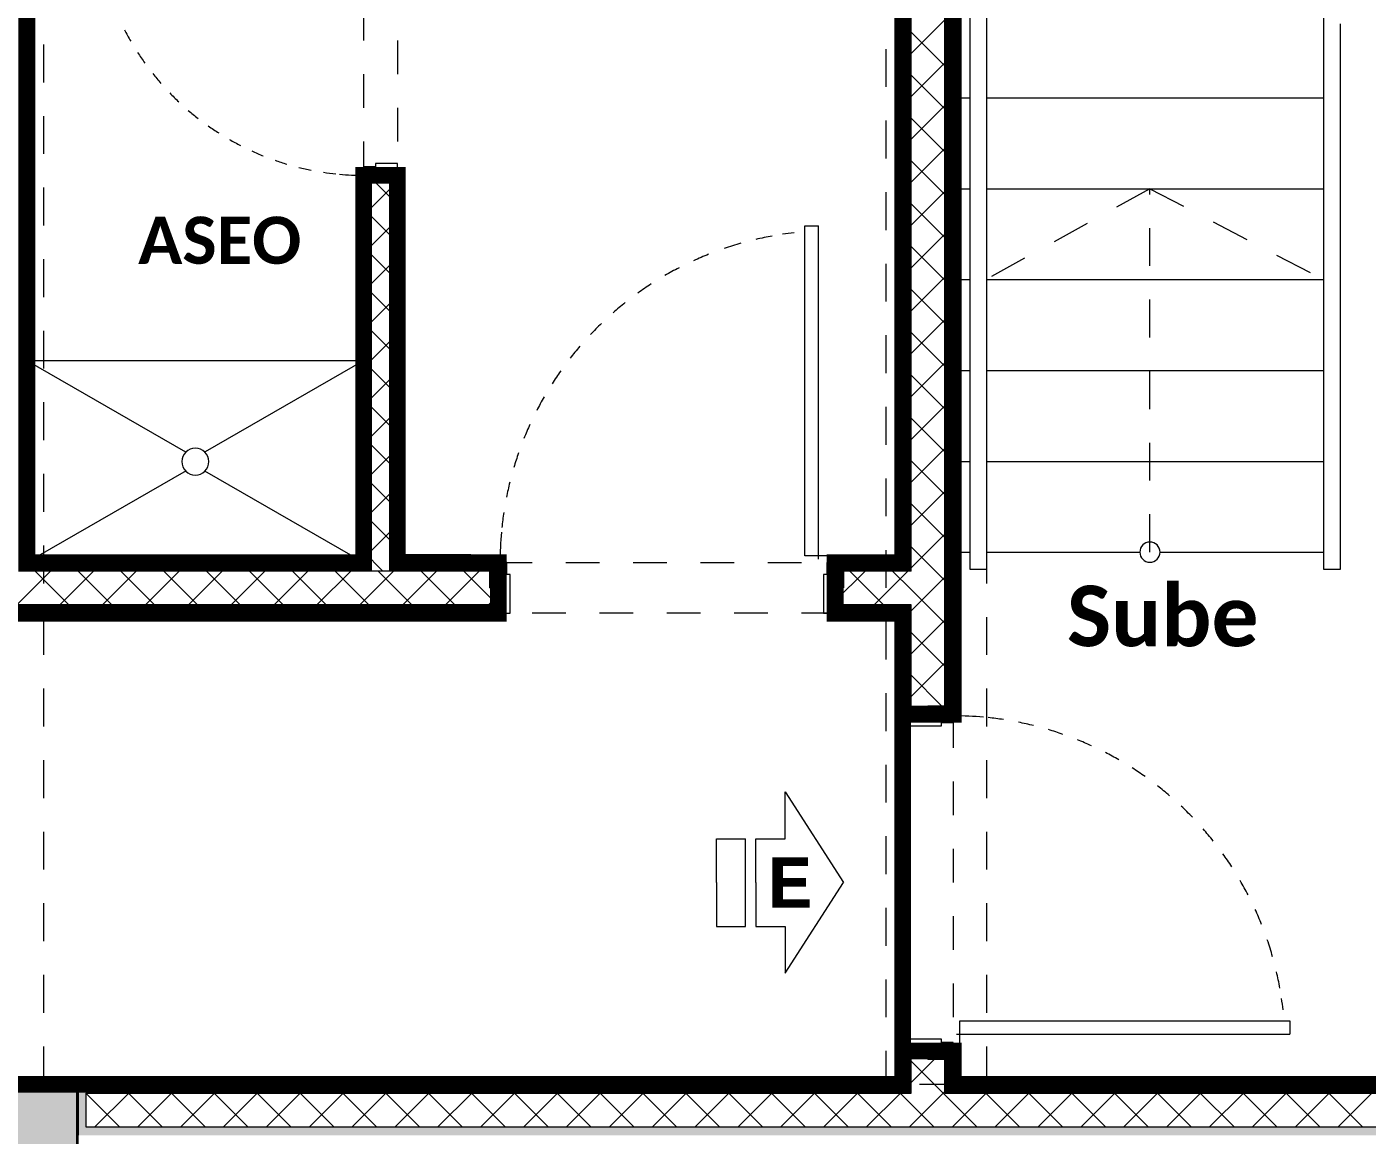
# Model space of a CAD drawing. Header units: metres. Extents: x -144 to 1000, y -717 to 29.
# Drawn here: x 743.401 to 747.38, y -557.414 to -554.123 of the extents above; entities that cross this region are included whole.
import ezdxf

# ---------------------------------------------------------------- set-up
doc = ezdxf.new("R2010")
doc.units = ezdxf.units.M
for name, pattern in [('Basculante', [0.11625, 0.075, -0.04125]), ('basculante modificado', [0.18, 0.1125, -0.0675]), ('Trazo', [0.45, 0.225, -0.225])]:
    doc.linetypes.add(name, pattern=pattern)
doc.layers.get('0').update_dxf_attribs({"color": 1})
doc.layers.add('00-MEDICION', color=30, linetype='Continuous')
for name, color, linetype, lineweight in [('A-DETL', 1, 'Continuous', 9), ('A-DETL-GENF', 1, 'Continuous', 9), ('A-DETL-THIN', 1, 'Continuous', 9), ('A-DOOR', 1, 'Continuous', 9), ('A-DOOR-FRAM', 1, 'Continuous', 9), ('A-DOOR-HDLN', 1, 'Trazo', 20), ('A-WALL', 4, 'Continuous', 9), ('G-ANNO-TEXT', 2, 'Continuous', 9), ('P-SANR-FIXT', 1, 'Continuous', 9), ('S-COLS', 7, 'Continuous', 9)]:
    doc.layers.add(name, color=color, linetype=linetype, lineweight=lineweight)
doc.layers.add('A-WALL-PATT', color=7, linetype='Continuous', lineweight=35, true_color=0x9c9c9c)
doc.styles.add('Calibri_B', font='calibrib.ttf', dxfattribs={"height": 0.165})
doc.styles.add('Calibri_B_1', font='calibrib.ttf', dxfattribs={"height": 0.135})
doc.styles.add('Courier New_B', font='courbd.ttf', dxfattribs={"height": 0.1125})

# ---------------------------------------------------------------- blocks, each defined once
blk = doc.blocks.new('F')
at = {"layer": 'A-WALL-PATT', "true_color": 0x747474}
h = blk.add_hatch(color=8, dxfattribs=at)
h.paths.add_polyline_path([(748.5591, -500.7694), (748.5841, -500.7694), (748.5841, -500.6694), (748.5591, -500.6694), (748.5591, -500.6944)])
h.paths.add_polyline_path([(748.5591, -499.6694), (748.5841, -499.6683), (748.5841, -499.3444), (748.5591, -499.3444), (748.5591, -499.6683)])
h.paths.add_polyline_path([(748.5591, -499.2444), (748.5841, -499.2444), (748.5841, -497.2694), (748.5591, -497.2694), (748.5591, -499.2194)])
h.paths.add_polyline_path([(748.5591, -497.1194), (748.5841, -497.1194), (748.5841, -492.1694), (748.5591, -492.1694), (748.5591, -496.6168)])
h.paths.add_polyline_path([(748.5841, -492.0194), (748.5841, -491.6197), (748.5591, -491.6197), (748.5591, -492.0194)])
at = {"layer": 'A-WALL-PATT', "lineweight": 5, "true_color": 0x747474}
h = blk.add_hatch(color=8, dxfattribs=at)
h.paths.add_polyline_path([(748.6841, -500.7694), (748.7091, -500.7694), (748.7091, -500.6694), (748.6341, -500.6694), (748.6341, -500.6944), (748.6841, -500.6944)])
h.paths.add_polyline_path([(748.6741, -499.6694), (748.7091, -499.6683), (748.7091, -496.4697), (748.6841, -496.4697), (748.6841, -499.6444), (748.6341, -499.6444), (748.6341, -499.6694)])
h.paths.add_polyline_path([(748.7091, -496.3197), (748.7091, -494.9197), (748.6841, -494.9197), (748.6841, -496.3197), (748.7072, -496.3197)])
h.paths.add_polyline_path([(748.7091, -494.7697), (748.7091, -491.7697), (748.6841, -491.7697), (748.6841, -494.7697), (748.6909, -494.7697)])
at = {"layer": 'A-WALL-PATT', "true_color": 0x747474}
h = blk.add_hatch(color=8, dxfattribs=at)
h.paths.add_polyline_path([(745.9591, -499.2194), (745.9591, -497.2694), (745.9341, -497.2694), (745.9341, -499.2194)])
h.paths.add_polyline_path([(745.9341, -497.1194), (745.9591, -497.1194), (745.9591, -492.7694), (745.8341, -492.7694), (745.8341, -492.7944), (745.9341, -492.7944), (745.9341, -496.6168)])
at = {"layer": 'A-WALL-PATT', "lineweight": 5, "true_color": 0x747474}
h = blk.add_hatch(color=8, dxfattribs=at)
h.paths.add_polyline_path([(747.359, -499.2944), (747.359, -499.2194), (747.0591, -499.2194), (747.0591, -499.2444), (747.334, -499.2444), (747.334, -499.2944)])
h.paths.add_polyline_path([(748.384, -499.2944), (748.384, -499.2444), (748.5591, -499.2444), (748.5591, -499.2194), (748.359, -499.2194), (748.359, -499.2944)])
h.paths.add_polyline_path([(743.8587, -499.2444), (745.8341, -499.2444), (745.8341, -499.2194), (743.8587, -499.2194)])
h.paths.add_polyline_path([(746.958, -499.2444), (746.9591, -499.2444), (746.9591, -499.2194), (745.9341, -499.2194), (745.9341, -499.2444), (746.616, -499.2444)])
at = {"layer": 'A-WALL-PATT', "true_color": 0x747474}
h = blk.add_hatch(color=8, dxfattribs=at)
h.paths.add_polyline_path([(747.2054, -499.3694), (747.359, -499.3694), (747.359, -499.3444), (743.9837, -499.3444), (743.9837, -499.3694), (747.1783, -499.3694)])
h.paths.add_polyline_path([(748.5591, -499.3694), (748.5591, -499.3444), (748.359, -499.3444), (748.359, -499.3694), (748.384, -499.3694)])
at = {"layer": 'A-WALL-PATT', "lineweight": 5, "true_color": 0x747474}
h = blk.add_hatch(color=8, dxfattribs=at)
h.paths.add_polyline_path([(751.0752, -500.7944), (751.9091, -500.7944), (751.9091, -500.7694), (748.6841, -500.7694), (748.6841, -500.7944), (749.9095, -500.7944)])
h.paths.add_polyline_path([(746.1339, -500.7944), (748.5841, -500.7944), (748.5841, -500.7694), (746.1092, -500.7698), (746.1092, -500.7944)])
at = {"layer": 'A-WALL-PATT', "true_color": 0x747474}
h = blk.add_hatch(color=8, dxfattribs=at)
h.paths.add_polyline_path([(751.1091, -500.9194), (751.1341, -500.919), (751.1341, -500.8944), (746.1339, -500.8944), (746.1339, -500.7944), (746.1092, -500.7947), (746.1092, -500.9194), (751.1091, -500.9194)])
h.paths.add_polyline_path([(751.2591, -500.9194), (751.9091, -500.919), (751.9091, -500.7944), (751.8841, -500.7944), (751.8841, -500.8944), (751.2341, -500.8944), (751.2341, -500.9194)])
at = {"layer": 'S-COLS', "true_color": 0x5b5b5b}
h = blk.add_hatch(color=251, dxfattribs=at)
h.paths.add_polyline_path([(737.9091, -511.6194), (738.4091, -511.6194), (738.4091, -510.7194), (737.9091, -510.7194), (737.9091, -511.4434)])
h.paths.add_polyline_path([(756.2089, -511.6194), (756.2089, -510.7194), (755.7089, -510.7194), (755.7089, -511.6194), (756.1555, -511.6194)])
h.paths.add_polyline_path([(746.1091, -511.6194), (746.1091, -510.7194), (745.6091, -510.7194), (745.6091, -511.6194)])
h.paths.add_polyline_path([(737.9701, -503.9194), (738.409, -503.9194), (738.409, -503.2194), (737.909, -503.2194), (737.909, -503.9194)])
h.paths.add_polyline_path([(751.9092, -503.9194), (752.4092, -503.9194), (752.409, -500.7694), (751.9092, -500.7694), (751.9092, -503.7694)])
h.paths.add_polyline_path([(755.8092, -503.9194), (756.2092, -503.9194), (756.2092, -503.2194), (755.8092, -503.2194), (755.8092, -503.737)])
h.paths.add_polyline_path([(741.8089, -503.9194), (743.8091, -503.9194), (743.8087, -503.4194), (742.1089, -503.4194), (742.1089, -501.2694), (743.8092, -501.2694), (743.8092, -500.7694), (741.8089, -500.7694), (741.8089, -503.7722)])
h.paths.add_polyline_path([(746.1091, -503.9194), (746.1091, -503.0194), (745.6091, -503.0194), (745.6091, -503.9194), (745.7591, -503.9194)])
h.paths.add_polyline_path([(745.6092, -501.6694), (746.1092, -501.6694), (746.1092, -500.7694), (745.6092, -500.7694), (745.6092, -500.8094)])
h.paths.add_polyline_path([(737.9089, -501.4694), (738.4089, -501.4694), (738.4089, -500.7684), (737.9089, -500.7684), (737.9089, -500.8434)])
h.paths.add_polyline_path([(756.2091, -501.4694), (756.2092, -501.4694), (756.2091, -500.7684), (755.8092, -500.7694), (755.8092, -501.4694), (756.0848, -501.4694)])
h.paths.add_polyline_path([(745.6841, -492.7694), (746.1091, -492.7694), (746.1091, -491.8694), (745.6091, -491.8694), (745.6091, -492.7694)])
h.paths.add_polyline_path([(756.2091, -492.7694), (756.2091, -491.8694), (755.7091, -491.8694), (755.7091, -492.7694), (756.1341, -492.7694)])
h.paths.add_polyline_path([(739.0091, -492.1694), (739.0091, -491.6694), (738.1091, -491.6694), (738.1091, -492.1694), (738.6028, -492.1694)])
at = {"layer": 'A-DETL', "color": 7, "linetype": 'basculante modificado'}
for p, q in [((748.809, -500.7684), (748.809, -492.1694)), ((746.0091, -500.7684), (746.0091, -497.2694)), ((748.509, -497.2694), (748.509, -500.7684)), ((749.2929, -498.1092), (748.809, -498.3775)), ((749.2929, -499.1884), (749.2929, -498.1092)), ((749.2929, -498.1092), (749.8088, -498.379)), ((751.9089, -500.7684), (746.1089, -500.7684))]:
    blk.add_line(p, q, dxfattribs=at)
at = {"layer": 'A-DETL', "color": 7}
for p, q in [((748.709, -497.8394), (748.759, -497.8394)), ((748.809, -497.8394), (749.8088, -497.8394)), ((748.709, -498.1092), (748.759, -498.1092)), ((748.809, -498.1092), (749.8088, -498.1092)), ((748.709, -498.379), (748.759, -498.379)), ((748.809, -498.379), (749.8088, -498.379)), ((748.709, -498.6488), (748.759, -498.6488)), ((748.809, -498.6488), (749.8088, -498.6488)), ((748.709, -498.9186), (748.759, -498.9186)), ((748.809, -498.9186), (749.8088, -498.9186)), ((748.709, -499.1884), (748.759, -499.1884)), ((748.809, -499.1884), (749.2632, -499.1884)), ((749.3231, -499.1884), (749.8088, -499.1884))]:
    blk.add_line(p, q, dxfattribs=at)
at = {"layer": 'A-DETL-GENF', "linetype": 'Basculante'}
for p, q in [((746.9591, -498.0694), (746.9591, -497.2694)), ((747.0591, -497.2694), (747.0591, -498.0694)), ((747.0591, -498.0694), (746.9591, -498.0694)), ((747.359, -499.3694), (747.359, -499.2194)), ((747.359, -499.2194), (748.359, -499.2194)), ((748.359, -499.2194), (748.359, -499.3694)), ((748.359, -499.3694), (747.359, -499.3694)), ((748.5591, -500.6694), (748.5591, -499.6694)), ((748.5591, -499.6694), (748.7091, -499.6694)), ((748.7091, -499.6694), (748.7091, -500.6694)), ((748.7091, -500.6694), (748.5591, -500.6694))]:
    blk.add_line(p, q, dxfattribs=at)
at = {"layer": 'A-DETL-GENF'}
for p, q in [((748.2099, -500.0391), (748.2099, -499.9002)), ((748.2099, -499.9002), (748.3835, -500.1693)), ((748.0061, -500.1693), (748.0061, -500.0391)), ((748.0061, -500.0391), (748.0929, -500.0391)), ((748.0929, -500.2995), (748.0929, -500.0391)), ((748.1231, -500.1693), (748.1231, -500.0391)), ((748.1231, -500.0391), (748.2099, -500.0391)), ((748.0061, -500.1693), (748.0061, -500.2995)), ((748.1231, -500.1693), (748.1231, -500.2995)), ((748.2099, -500.4383), (748.3835, -500.1693)), ((748.0061, -500.2995), (748.0929, -500.2995)), ((748.1231, -500.2995), (748.2099, -500.2995)), ((748.2099, -500.2995), (748.2099, -500.4383))]:
    blk.add_line(p, q, dxfattribs=at)
at = {"layer": 'A-DETL-THIN'}
for p, q in [((748.759, -496.5196), (748.759, -499.2384)), ((748.809, -499.2384), (748.809, -496.5696)), ((749.8088, -497.5696), (749.8088, -499.2384)), ((749.8588, -499.2384), (749.8588, -497.6196)), ((748.759, -499.2384), (748.809, -499.2384)), ((749.8088, -499.2384), (749.8588, -499.2384))]:
    blk.add_line(p, q, dxfattribs=at)
for start, end in [(0, 180), (180, 0)]:
    blk.add_arc((749.2932, -499.1882), 0.03, start, end, dxfattribs=at)
at = {"layer": 'A-DOOR', "lineweight": 15}
for p, q in [((748.269, -498.2194), (748.309, -498.2194)), ((748.269, -499.1994), (748.269, -498.2194)), ((748.309, -499.2094), (748.309, -498.2194)), ((748.344, -499.1994), (748.269, -499.1994)), ((748.344, -499.2094), (748.344, -499.1994)), ((748.359, -499.2094), (748.344, -499.2094)), ((748.7291, -500.5794), (749.7091, -500.5794)), ((748.7291, -500.6544), (748.7291, -500.5794)), ((749.7091, -500.5794), (749.7091, -500.6194)), ((748.7191, -500.6194), (749.7091, -500.6194)), ((748.7191, -500.6544), (748.7291, -500.6544)), ((748.7191, -500.6694), (748.7191, -500.6544))]:
    blk.add_line(p, q, dxfattribs=at)
at = {"layer": 'A-DOOR'}
for p, q in [((748.359, -499.2194), (748.359, -499.3694)), ((748.7091, -500.6694), (748.5591, -500.6694))]:
    blk.add_line(p, q, dxfattribs=at)
for centre, radius, start, end in [((746.9591, -497.2694), 0.8, 207.366, 210.1622), ((746.9591, -497.2694), 0.8, 212.9441, 215.7122), ((746.9591, -497.2694), 0.8, 218.4672, 221.2097), ((746.9591, -497.2694), 0.8, 223.9406, 226.6605), ((746.9591, -497.2694), 0.8, 229.3702, 232.0705), ((746.9591, -497.2694), 0.8, 234.7622, 237.4462), ((746.9591, -497.2694), 0.8, 240.1233, 242.7944), ((746.9591, -497.2694), 0.8, 245.4605, 248.1223), ((746.9591, -497.2694), 0.8, 250.7809, 253.4371), ((746.9591, -497.2694), 0.8, 256.0919, 258.7462), ((746.9591, -497.2694), 0.8, 261.4009, 264.0571), ((746.9591, -497.2694), 0.8, 264.8602, 270), ((748.3472, -499.2172), 0.9833, 100.2582, 103.1511), ((748.3472, -499.2172), 0.9833, 100.2582, 103.1511), ((748.3472, -499.2172), 0.9833, 96.4594, 98.45), ((748.3472, -499.2172), 0.9833, 111.7283, 114.5549), ((748.3472, -499.2172), 0.9833, 105.8316, 108.8857), ((748.3472, -499.2172), 0.9833, 117.366, 120.1622), ((748.3472, -499.2172), 0.9833, 122.9441, 125.7122), ((748.3472, -499.2172), 0.9833, 128.4672, 131.2097), ((748.3472, -499.2172), 0.9833, 133.9406, 136.6605), ((748.3472, -499.2172), 0.9833, 139.3702, 142.0705), ((748.3472, -499.2172), 0.9833, 144.7622, 147.4462), ((748.3472, -499.2172), 0.9833, 150.1233, 152.7944), ((748.3472, -499.2172), 0.9833, 155.4605, 158.1223), ((748.3472, -499.2172), 0.9833, 160.7809, 163.4371), ((748.3472, -499.2172), 0.9833, 166.0919, 168.7462), ((748.3472, -499.2172), 0.9833, 171.4009, 174.0571), ((748.3472, -499.2172), 0.9833, 174.8602, 180), ((748.7114, -500.6577), 0.9833, 84.8602, 90), ((748.7114, -500.6577), 0.9833, 81.4009, 84.0571), ((748.7114, -500.6577), 0.9833, 76.0919, 78.7462), ((748.7114, -500.6577), 0.9833, 70.7809, 73.4371), ((748.7114, -500.6577), 0.9833, 65.4605, 68.1223), ((748.7114, -500.6577), 0.9833, 60.1233, 62.7944), ((748.7114, -500.6577), 0.9833, 54.7622, 57.4462), ((748.7114, -500.6577), 0.9833, 49.3702, 52.0705), ((748.7114, -500.6577), 0.9833, 43.9406, 46.6605), ((748.7114, -500.6577), 0.9833, 38.4672, 41.2097), ((748.7114, -500.6577), 0.9833, 32.9441, 35.7122), ((748.7114, -500.6577), 0.9833, 27.366, 30.1622), ((748.7114, -500.6577), 0.9833, 21.7283, 24.5549), ((748.7114, -500.6577), 0.9833, 15.8316, 18.8857), ((748.7114, -500.6577), 0.9833, 10.2582, 13.1511), ((748.7114, -500.6577), 0.9833, 10.2582, 13.1511), ((748.7114, -500.6577), 0.9833, 6.4594, 8.45)]:
    blk.add_arc(centre, radius, start, end, dxfattribs=at)
at = {"layer": 'A-DOOR-FRAM', "lineweight": 15}
for p, q in [((746.9941, -498.0444), (746.9591, -498.0444)), ((746.9591, -498.0444), (746.9591, -498.0694)), ((747.0591, -498.0344), (746.9941, -498.0344)), ((746.9941, -498.0344), (746.9941, -498.0444)), ((747.0591, -498.0694), (747.0591, -498.0344)), ((747.384, -499.2194), (747.359, -499.2194)), ((747.384, -499.2544), (747.384, -499.2194)), ((748.359, -499.2194), (748.334, -499.2194)), ((748.334, -499.2194), (748.334, -499.2544)), ((747.394, -499.2544), (747.384, -499.2544)), ((747.394, -499.3694), (747.394, -499.2544)), ((748.334, -499.2544), (748.324, -499.2544)), ((748.324, -499.2544), (748.324, -499.3694)), ((747.359, -499.3694), (747.394, -499.3694)), ((748.324, -499.3694), (748.359, -499.3694)), ((748.5591, -499.6694), (748.5591, -499.7044)), ((748.6741, -499.7044), (748.6741, -499.6944)), ((748.6741, -499.6944), (748.7091, -499.6944)), ((748.7091, -499.6944), (748.7091, -499.6694)), ((748.5591, -499.7044), (748.6741, -499.7044)), ((748.5591, -500.6344), (748.5591, -500.6694)), ((748.6741, -500.6344), (748.5591, -500.6344)), ((748.6741, -500.6444), (748.6741, -500.6344)), ((748.7091, -500.6444), (748.6741, -500.6444)), ((748.7091, -500.6694), (748.7091, -500.6444))]:
    blk.add_line(p, q, dxfattribs=at)
at = {"layer": 'A-DOOR-HDLN'}
for p, q in [((747.0591, -498.0694), (746.9591, -498.0694)), ((747.359, -499.3694), (747.359, -499.2194)), ((748.5591, -499.6694), (748.7091, -499.6694))]:
    blk.add_line(p, q, dxfattribs=at)
at = {"layer": 'A-WALL'}
for p, q in [((748.5841, -499.2444), (748.5841, -491.6197)), ((748.6841, -499.6444), (748.6841, -491.6197)), ((746.9591, -499.2194), (746.9591, -499.2444)), ((747.0591, -499.2194), (747.0591, -499.2444)), ((747.334, -499.2444), (745.9341, -499.2444)), ((747.334, -499.2944), (747.334, -499.2444)), ((748.384, -499.2444), (748.384, -499.2944)), ((748.5841, -499.2444), (748.384, -499.2444)), ((747.334, -499.2944), (747.359, -499.2944)), ((748.359, -499.2944), (748.384, -499.2944)), ((747.359, -499.3444), (743.9837, -499.3444)), ((748.5841, -499.3444), (748.359, -499.3444)), ((748.5841, -499.6694), (748.5841, -499.3444)), ((748.6341, -499.6444), (748.6841, -499.6444)), ((748.6341, -499.6444), (748.6341, -499.6694)), ((748.5841, -500.7944), (748.5841, -500.6694)), ((748.6341, -500.6694), (748.6341, -500.6944)), ((748.6841, -500.6944), (748.6341, -500.6944)), ((748.6841, -500.7944), (748.6841, -500.6944)), ((746.1339, -500.7944), (748.5841, -500.7944)), ((746.1339, -500.7944), (746.1339, -500.8944)), ((748.6841, -500.7944), (751.8841, -500.7944)), ((746.1339, -500.8944), (751.1341, -500.8944))]:
    blk.add_line(p, q, dxfattribs=at)
at = {"layer": 'A-WALL', "lineweight": 35}
for p, q in [((748.7091, -499.6694), (748.7091, -496.4697)), ((745.9591, -499.2194), (745.9591, -497.2694)), ((748.5591, -497.2694), (748.5591, -499.2194)), ((746.9591, -498.0694), (746.9591, -499.2194)), ((747.0591, -498.0694), (746.9591, -498.0694)), ((747.0591, -499.2194), (747.0591, -498.0694)), ((746.9591, -499.2194), (745.9591, -499.2194)), ((747.359, -499.2194), (747.0591, -499.2194)), ((747.359, -499.3694), (747.359, -499.2194)), ((748.5591, -499.2194), (748.359, -499.2194)), ((748.359, -499.2194), (748.359, -499.3694)), ((744.0087, -499.3694), (747.359, -499.3694)), ((748.359, -499.3694), (748.5591, -499.3694)), ((748.5591, -499.3694), (748.5591, -499.6694)), ((748.5591, -499.6694), (748.7091, -499.6694)), ((748.5591, -500.6694), (748.5591, -500.7694)), ((748.7091, -500.6694), (748.5591, -500.6694)), ((748.7091, -500.7694), (748.7091, -500.6694)), ((748.5591, -500.7694), (746.1089, -500.7694)), ((746.1089, -500.7694), (746.1089, -500.9194)), ((751.9091, -500.7694), (748.7091, -500.7694))]:
    blk.add_line(p, q, dxfattribs=at)
at = {"layer": 'A-WALL-PATT', "color": 1, "lineweight": 5, "true_color": 0xff0000}
for p, q in [((748.5841, -497.708), (748.6841, -497.608)), ((748.6841, -497.7447), (748.5841, -497.6447)), ((748.5841, -497.8352), (748.6841, -497.7352)), ((748.6841, -497.8719), (748.5841, -497.7719)), ((748.5841, -497.9625), (748.6841, -497.8625)), ((748.6841, -497.9992), (748.5841, -497.8992)), ((748.5841, -498.0898), (748.6841, -497.9898)), ((748.6841, -498.1265), (748.5841, -498.0265)), ((748.5841, -498.2171), (748.6841, -498.1171)), ((748.6841, -498.2538), (748.5841, -498.1538)), ((748.5841, -498.3444), (748.6841, -498.2444)), ((748.6841, -498.381), (748.5841, -498.281)), ((748.5841, -498.4716), (748.6841, -498.3716)), ((748.6841, -498.5083), (748.5841, -498.4083)), ((748.5841, -498.5989), (748.6841, -498.4989)), ((748.6841, -498.6356), (748.5841, -498.5356)), ((748.5841, -498.7262), (748.6841, -498.6262)), ((748.6841, -498.7629), (748.5841, -498.6629)), ((748.5841, -498.8535), (748.6841, -498.7535)), ((748.6841, -498.8902), (748.5841, -498.7902)), ((748.5841, -498.9808), (748.6841, -498.8808)), ((748.6841, -499.0174), (748.5841, -498.9174)), ((748.5841, -499.108), (748.6841, -499.008)), ((748.6841, -499.1447), (748.5841, -499.0447)), ((748.5841, -499.2353), (748.6841, -499.1353)), ((748.6841, -499.272), (748.5841, -499.172)), ((745.9294, -499.3444), (746.0294, -499.2444)), ((746.0837, -499.3444), (745.9837, -499.2444)), ((746.0567, -499.3444), (746.1567, -499.2444)), ((746.211, -499.3444), (746.111, -499.2444)), ((746.184, -499.3444), (746.284, -499.2444)), ((746.3382, -499.3444), (746.2382, -499.2444)), ((746.3113, -499.3444), (746.4113, -499.2444)), ((746.4655, -499.3444), (746.3655, -499.2444)), ((746.4385, -499.3444), (746.5385, -499.2444)), ((746.5928, -499.3444), (746.4928, -499.2444)), ((746.5658, -499.3444), (746.6658, -499.2444)), ((746.7201, -499.3444), (746.6201, -499.2444)), ((746.6931, -499.3444), (746.7931, -499.2444)), ((746.8474, -499.3444), (746.7474, -499.2444)), ((746.8204, -499.3444), (746.9204, -499.2444)), ((746.9746, -499.3444), (746.8746, -499.2444)), ((746.9476, -499.3444), (747.0476, -499.2444)), ((747.1019, -499.3444), (747.0019, -499.2444)), ((747.0749, -499.3444), (747.1749, -499.2444)), ((747.2292, -499.3444), (747.1292, -499.2444)), ((747.2022, -499.3444), (747.3022, -499.2444)), ((747.3565, -499.3444), (747.2565, -499.2444)), ((748.359, -499.3332), (748.4477, -499.2444)), ((748.502, -499.3444), (748.402, -499.2444)), ((748.475, -499.3444), (748.575, -499.2444)), ((748.5841, -499.2993), (748.5293, -499.2444)), ((748.5841, -499.3626), (748.6841, -499.2626)), ((747.3295, -499.3444), (747.359, -499.3149)), ((748.3747, -499.3444), (748.359, -499.3287)), ((748.6841, -499.3993), (748.5841, -499.2993)), ((748.5841, -499.4899), (748.6841, -499.3899)), ((748.6841, -499.5266), (748.5841, -499.4266)), ((748.5841, -499.6172), (748.6841, -499.5172)), ((748.6747, -499.6444), (748.5841, -499.5538)), ((748.5841, -500.7627), (748.6523, -500.6944)), ((748.6792, -500.7944), (748.5841, -500.6994)), ((746.1339, -500.7946), (746.134, -500.7944)), ((746.2336, -500.8944), (746.1339, -500.7947)), ((746.1613, -500.8944), (746.2613, -500.7944)), ((746.3609, -500.8944), (746.2609, -500.7944)), ((746.2886, -500.8944), (746.3886, -500.7944)), ((746.4882, -500.8944), (746.3882, -500.7944)), ((746.4159, -500.8944), (746.5159, -500.7944)), ((746.6154, -500.8944), (746.5154, -500.7944)), ((746.5432, -500.8944), (746.6432, -500.7944)), ((746.7427, -500.8944), (746.6427, -500.7944)), ((746.6704, -500.8944), (746.7704, -500.7944)), ((746.87, -500.8944), (746.77, -500.7944)), ((746.7977, -500.8944), (746.8977, -500.7944)), ((746.9973, -500.8944), (746.8973, -500.7944)), ((746.925, -500.8944), (747.025, -500.7944)), ((747.1246, -500.8944), (747.0246, -500.7944)), ((747.0523, -500.8944), (747.1523, -500.7944)), ((747.2518, -500.8944), (747.1518, -500.7944)), ((747.1796, -500.8944), (747.2796, -500.7944)), ((747.3791, -500.8944), (747.2791, -500.7944)), ((747.3068, -500.8944), (747.4068, -500.7944)), ((747.5064, -500.8944), (747.4064, -500.7944)), ((747.4341, -500.8944), (747.5341, -500.7944)), ((747.6337, -500.8944), (747.5337, -500.7944)), ((747.5614, -500.8944), (747.6614, -500.7944)), ((747.761, -500.8944), (747.661, -500.7944)), ((747.6887, -500.8944), (747.7887, -500.7944)), ((747.8882, -500.8944), (747.7882, -500.7944)), ((747.816, -500.8944), (747.916, -500.7944)), ((748.0155, -500.8944), (747.9155, -500.7944)), ((747.9432, -500.8944), (748.0432, -500.7944)), ((748.1428, -500.8944), (748.0428, -500.7944)), ((748.0705, -500.8944), (748.1705, -500.7944)), ((748.2701, -500.8944), (748.1701, -500.7944)), ((748.1978, -500.8944), (748.2978, -500.7944)), ((748.3974, -500.8944), (748.2974, -500.7944)), ((748.3251, -500.8944), (748.4251, -500.7944)), ((748.5246, -500.8944), (748.4246, -500.7944)), ((748.4523, -500.8944), (748.5523, -500.7944)), ((748.6519, -500.8944), (748.5519, -500.7944)), ((748.5796, -500.8944), (748.6796, -500.7944)), ((748.7792, -500.8944), (748.6792, -500.7944)), ((748.6796, -500.7944), (748.6841, -500.7899)), ((748.7069, -500.8944), (748.8069, -500.7944)), ((748.9065, -500.8944), (748.8065, -500.7944)), ((748.8342, -500.8944), (748.9342, -500.7944)), ((749.0338, -500.8944), (748.9338, -500.7944)), ((748.9615, -500.8944), (749.0615, -500.7944)), ((749.161, -500.8944), (749.061, -500.7944)), ((749.0887, -500.8944), (749.1887, -500.7944)), ((749.2883, -500.8944), (749.1883, -500.7944)), ((749.216, -500.8944), (749.316, -500.7944)), ((749.4156, -500.8944), (749.3156, -500.7944)), ((749.3433, -500.8944), (749.4433, -500.7944)), ((749.5429, -500.8944), (749.4429, -500.7944)), ((749.4706, -500.8944), (749.5706, -500.7944)), ((749.6701, -500.8944), (749.5701, -500.7944)), ((749.5979, -500.8944), (749.6979, -500.7944)), ((749.7974, -500.8944), (749.6974, -500.7944)), ((749.7251, -500.8944), (749.8251, -500.7944)), ((749.9247, -500.8944), (749.8247, -500.7944)), ((749.8524, -500.8944), (749.9524, -500.7944))]:
    blk.add_line(p, q, dxfattribs=at)
at = {"layer": 'A-WALL-PATT', "color": 8, "lineweight": 5, "true_color": 0x747474}
for p, q in [((746.9591, -498.0743), (746.964, -498.0694)), ((746.9591, -498.1875), (747.0591, -498.0875)), ((747.0591, -498.1561), (746.9724, -498.0694)), ((747.0591, -498.2693), (746.9591, -498.1693)), ((746.9591, -498.3006), (747.0591, -498.2006)), ((747.0591, -498.3824), (746.9591, -498.2824)), ((746.9591, -498.4137), (747.0591, -498.3137)), ((747.0591, -498.4955), (746.9591, -498.3955)), ((746.9591, -498.5269), (747.0591, -498.4269)), ((747.0591, -498.6087), (746.9591, -498.5087)), ((746.9591, -498.64), (747.0591, -498.54)), ((747.0591, -498.7218), (746.9591, -498.6218)), ((746.9591, -498.7531), (747.0591, -498.6531)), ((747.0591, -498.8349), (746.9591, -498.7349)), ((746.9591, -498.8663), (747.0591, -498.7663)), ((747.0591, -498.9481), (746.9591, -498.8481)), ((746.9591, -498.9794), (747.0591, -498.8794)), ((747.0591, -499.0612), (746.9591, -498.9612)), ((746.9591, -499.0926), (747.0591, -498.9926)), ((747.0591, -499.1744), (746.9591, -499.0744)), ((746.9591, -499.2057), (747.0591, -499.1057)), ((747.0161, -499.2444), (746.9591, -499.1875)), ((747.0335, -499.2444), (747.0591, -499.2188))]:
    blk.add_line(p, q, dxfattribs=at)
at = {"layer": 'P-SANR-FIXT'}
for p, q in [((745.9591, -498.6194), (746.4302, -498.8905)), ((745.9591, -498.6194), (746.9591, -498.6194)), ((746.9591, -498.6194), (746.4881, -498.8905)), ((746.4315, -498.9471), (745.9591, -499.2193)), ((746.4867, -498.9471), (746.9593, -499.2194))]:
    blk.add_line(p, q, dxfattribs=at)
for start, end in [(0, 180), (180, 0)]:
    blk.add_arc((746.4591, -498.9194), 0.04, start, end, dxfattribs=at)
at = {"layer": 'S-COLS', "lineweight": 35}
for p, q in [((746.1092, -500.7694), (745.6092, -500.7694)), ((746.1092, -501.6694), (746.1092, -500.7694))]:
    blk.add_line(p, q, dxfattribs=at)
at = {"layer": 'G-ANNO-TEXT'}
for s, height, style, p in [('ASEO', 0.14, 'Calibri_B', (746.2896, -498.3322)), ('Sube', 0.18, 'Calibri_B_1', (749.047, -499.4677))]:
    blk.add_text(s, height=height, dxfattribs=dict(at, style=style)).set_placement(p)
at = {"layer": 'G-ANNO-TEXT', "style": 'Courier New_B', "width": 0.9}
blk.add_text('E', height=0.15, dxfattribs=at).set_placement((748.1568, -500.2443))

msp = doc.modelspace()

# ---------------------------------------------------------------- linework, layer by layer
at = {"layer": '00-MEDICION', "const_width": 0.05}
for points in [[(746.0008, -556.164), (746.1508, -556.164), (746.1507, -552.9643), (749.0551, -552.9643), (749.0551, -552.3143), (748.9551, -552.3143), (748.9551, -552.8143), (748.453, -552.8143), (748.453, -552.2143), (748.3051, -552.2143), (748.3051, -552.8143), (746.1508, -552.8143), (746.1508, -551.4143), (749.1551, -551.4143), (749.1551, -551.2643), (746.1508, -551.2643), (746.1508, -548.2643)], [(753.5008, -557.263), (746.1508, -557.263), (746.1508, -557.164), (746.0008, -557.164), (746.0008, -556.164)]]:
    msp.add_lwpolyline(points, dxfattribs=at)
at = {"layer": '00-MEDICION', "color": 5, "const_width": 0.05}
msp.add_lwpolyline([(741.4504, -557.413), (741.4504, -555.864), (744.8007, -555.864), (744.8007, -555.714), (744.5008, -555.7134), (744.5008, -554.564), (744.4008, -554.564), (744.4008, -555.714), (743.4008, -555.714), (743.4004, -553.764), (746.0008, -553.764), (746.0008, -555.714), (745.8007, -555.714), (745.8007, -555.864), (746.0008, -555.864), (746.0008, -557.263), (742.8506, -557.263), (742.8506, -557.413), (741.4504, -557.413)], dxfattribs=at)

# ---------------------------------------------------------------- block references
at = {"color": 3}
msp.add_blockref('F', (-2.5583, -56.4946), dxfattribs=at)

doc.saveas('drawing.dxf')
